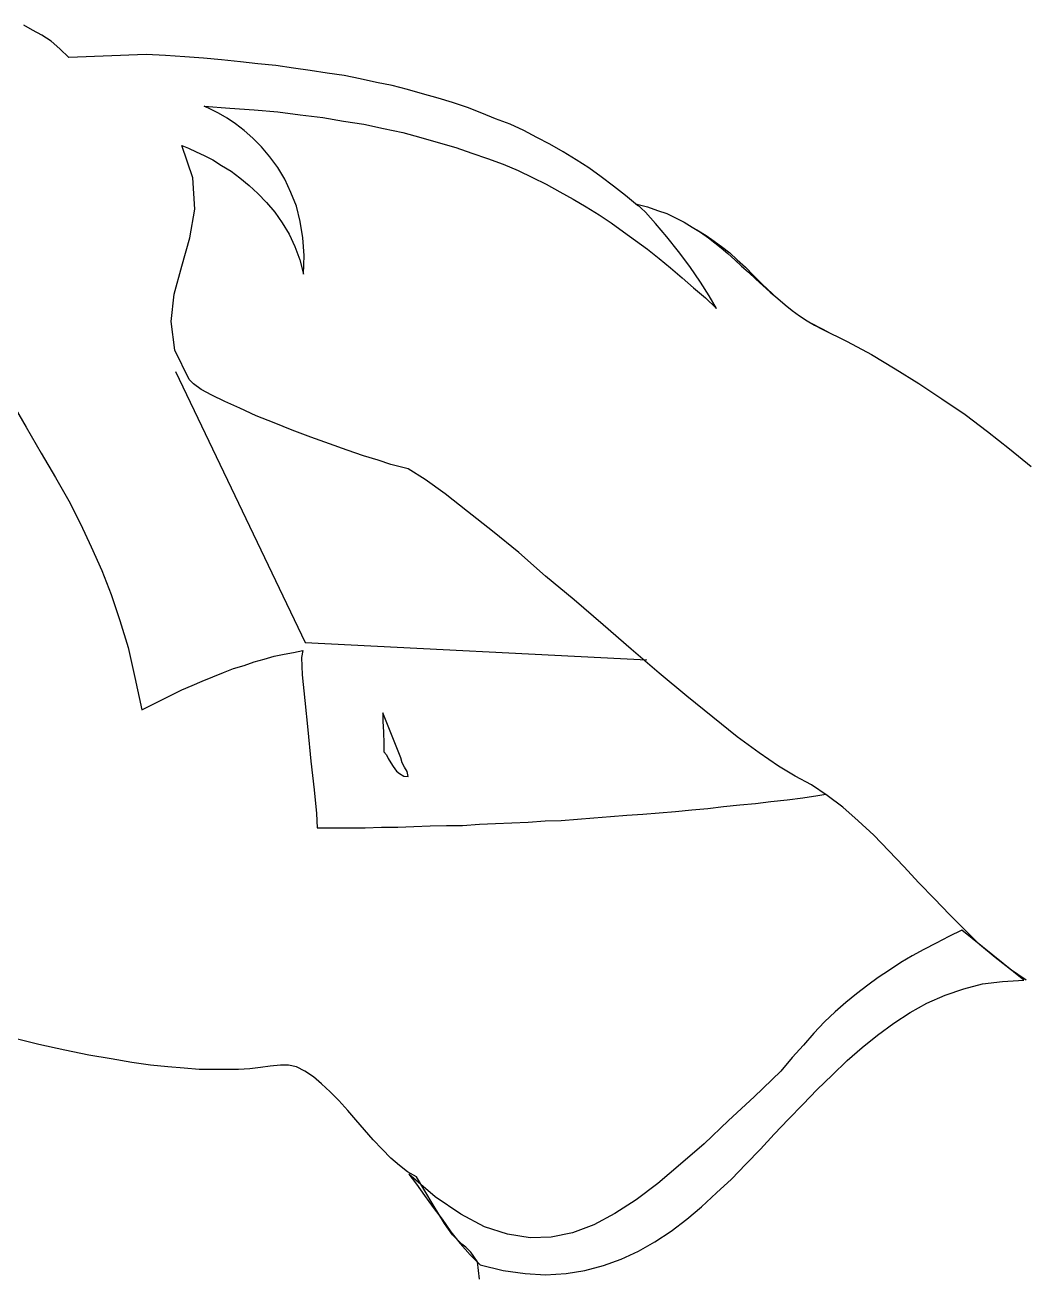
# Model space of a CAD drawing. Header units: millimetres. Extents: x 37 to 11188, y 2113 to 8073.
# Drawn here: x 1300.5 to 1620.9, y 3079 to 3480 of the extents above; entities that cross this region are included whole.
import ezdxf

# ---------------------------------------------------------------- set-up
doc = ezdxf.new("R2010")
doc.units = ezdxf.units.MM

msp = doc.modelspace()

# ---------------------------------------------------------------- linework, layer by layer
at = {"linetype": 'Continuous'}
for p, q in [((1302.92, 3478.44), (1300.12, 3480.05)), ((1305.92, 3476.84), (1302.92, 3478.44)), ((1308.92, 3474.84), (1305.92, 3476.84)), ((1311.72, 3472.44), (1308.92, 3474.84)), ((1314.52, 3469.64), (1311.72, 3472.44)), ((1339.32, 3470.64), (1314.52, 3469.64)), ((1345.52, 3470.25), (1339.32, 3470.64)), ((1351.72, 3469.85), (1345.52, 3470.25)), ((1357.71, 3469.45), (1351.72, 3469.85)), ((1363.51, 3468.85), (1357.71, 3469.45)), ((1369.52, 3468.25), (1363.51, 3468.85)), ((1375.12, 3467.64), (1369.52, 3468.25)), ((1380.92, 3467.05), (1375.12, 3467.64)), ((1386.51, 3466.24), (1380.92, 3467.05)), ((1391.92, 3465.45), (1386.51, 3466.24)), ((1397.32, 3464.65), (1391.92, 3465.45)), ((1402.72, 3463.84), (1397.32, 3464.65)), ((1407.91, 3462.84), (1402.72, 3463.84)), ((1413.11, 3461.65), (1407.91, 3462.84)), ((1418.11, 3460.65), (1413.11, 3461.65)), ((1423.11, 3459.44), (1418.11, 3460.65)), ((1427.91, 3458.05), (1423.11, 3459.44)), ((1432.91, 3456.65), (1427.91, 3458.05)), ((1360.12, 3453.04), (1357.92, 3454.04)), ((1357.92, 3454.04), (1366.12, 3453.45)), ((1366.12, 3453.45), (1373.92, 3452.85)), ((1437.51, 3455.25), (1432.91, 3456.65)), ((1442.31, 3453.65), (1437.51, 3455.25)), ((1446.91, 3451.85), (1442.31, 3453.65)), ((1362.52, 3451.85), (1360.12, 3453.04)), ((1365.32, 3450.25), (1362.52, 3451.85)), ((1367.91, 3448.45), (1365.32, 3450.25)), ((1373.92, 3452.85), (1381.51, 3452.25)), ((1381.51, 3452.25), (1388.71, 3451.25)), ((1388.71, 3451.25), (1395.92, 3450.45)), ((1395.92, 3450.45), (1402.51, 3449.25)), ((1402.51, 3449.25), (1409.11, 3448.25)), ((1451.3, 3450.05), (1446.91, 3451.85)), ((1455.91, 3448.25), (1451.3, 3450.05)), ((1370.72, 3446.25), (1367.91, 3448.45)), ((1373.52, 3443.84), (1370.72, 3446.25)), ((1409.11, 3448.25), (1415.32, 3446.85)), ((1415.32, 3446.85), (1421.51, 3445.65)), ((1421.51, 3445.65), (1427.31, 3444.05)), ((1460.31, 3446.25), (1455.91, 3448.25)), ((1464.5, 3444.05), (1460.31, 3446.25)), ((1354.31, 3431.05), (1350.72, 3441.45)), ((1350.72, 3441.45), (1352.92, 3440.65)), ((1376.32, 3441.05), (1373.52, 3443.84)), ((1378.92, 3437.85), (1376.32, 3441.05)), ((1427.31, 3444.05), (1432.91, 3442.45)), ((1432.91, 3442.45), (1438.51, 3440.85)), ((1468.71, 3441.85), (1464.5, 3444.05)), ((1472.91, 3439.45), (1468.71, 3441.85)), ((1352.92, 3440.65), (1355.32, 3439.45)), ((1355.32, 3439.45), (1357.92, 3438.25)), ((1357.92, 3438.25), (1360.72, 3436.85)), ((1381.51, 3434.45), (1378.92, 3437.85)), ((1438.51, 3440.85), (1443.71, 3439.05)), ((1443.71, 3439.05), (1448.71, 3437.25)), ((1448.71, 3437.25), (1453.71, 3435.45)), ((1477.1, 3436.85), (1472.91, 3439.45)), ((1360.72, 3436.85), (1363.51, 3435.05)), ((1363.51, 3435.05), (1366.51, 3433.25)), ((1366.51, 3433.25), (1369.32, 3431.05)), ((1383.72, 3430.65), (1381.51, 3434.45)), ((1453.71, 3435.45), (1458.51, 3433.45)), ((1458.51, 3433.45), (1463.11, 3431.25)), ((1481.1, 3434.25), (1477.1, 3436.85)), ((1485.11, 3431.45), (1481.1, 3434.25)), ((1354.92, 3421.05), (1354.31, 3431.05)), ((1369.32, 3431.05), (1372.31, 3428.65)), ((1385.72, 3426.45), (1383.72, 3430.65)), ((1463.11, 3431.25), (1467.51, 3429.05)), ((1467.51, 3429.05), (1471.91, 3426.65)), ((1489.1, 3428.45), (1485.11, 3431.45)), ((1372.31, 3428.65), (1375.12, 3426.05)), ((1375.12, 3426.05), (1377.92, 3423.25)), ((1387.52, 3422.05), (1385.72, 3426.45)), ((1471.91, 3426.65), (1476.1, 3424.25)), ((1492.91, 3425.45), (1489.1, 3428.45)), ((1496.7, 3422.25), (1492.91, 3425.45)), ((1353.32, 3411.85), (1354.92, 3421.05)), ((1377.92, 3423.25), (1380.51, 3420.05)), ((1388.71, 3417.06), (1387.52, 3422.05)), ((1476.1, 3424.25), (1480.31, 3421.85)), ((1480.31, 3421.85), (1484.5, 3419.25)), ((1499.3, 3420.05), (1496.5, 3422.65)), ((1496.5, 3422.65), (1499.9, 3421.85)), ((1497.1, 3422.05), (1496.7, 3422.25)), ((1499.9, 3421.85), (1503.1, 3420.65)), ((1380.51, 3420.05), (1382.91, 3416.65)), ((1389.52, 3411.85), (1388.71, 3417.06)), ((1484.5, 3419.25), (1488.3, 3416.65)), ((1502.5, 3416.45), (1499.3, 3420.05)), ((1503.1, 3420.65), (1506.1, 3419.65)), ((1506.1, 3419.65), (1508.9, 3418.25)), ((1508.9, 3418.25), (1511.7, 3416.85)), ((1382.91, 3416.65), (1385.12, 3413.05)), ((1385.12, 3413.05), (1386.91, 3409.05)), ((1488.3, 3416.65), (1492.3, 3413.85)), ((1492.3, 3413.85), (1496.1, 3411.05)), ((1506.1, 3412.25), (1502.5, 3416.45)), ((1511.7, 3416.85), (1514.3, 3415.25)), ((1514.3, 3415.25), (1516.9, 3413.66)), ((1514.9, 3414.85), (1515.7, 3414.45)), ((1515.7, 3414.45), (1518.7, 3412.66)), ((1516.9, 3413.66), (1519.5, 3411.85)), ((1350.72, 3402.85), (1353.32, 3411.85)), ((1386.91, 3409.05), (1388.52, 3404.86)), ((1389.91, 3406.25), (1389.52, 3411.85)), ((1496.1, 3411.05), (1499.9, 3408.26)), ((1509.9, 3407.45), (1506.1, 3412.25)), ((1518.7, 3412.66), (1521.3, 3410.85)), ((1519.5, 3411.85), (1521.5, 3410.26)), ((1521.3, 3410.85), (1523.7, 3409.05)), ((1521.5, 3410.26), (1523.5, 3408.65)), ((1523.7, 3409.05), (1526.3, 3407.05)), ((1389.71, 3400.25), (1389.91, 3406.25)), ((1499.9, 3408.26), (1503.7, 3405.25)), ((1503.7, 3405.25), (1507.3, 3402.25)), ((1513.5, 3402.65), (1509.9, 3407.45)), ((1523.5, 3408.65), (1525.7, 3406.86)), ((1525.7, 3406.86), (1527.9, 3404.86)), ((1526.3, 3407.05), (1528.7, 3404.86)), ((1348.32, 3393.85), (1350.72, 3402.85)), ((1388.52, 3404.86), (1389.71, 3400.25)), ((1507.3, 3402.25), (1511.1, 3399.06)), ((1516.9, 3397.66), (1513.5, 3402.65)), ((1527.9, 3404.86), (1530.1, 3402.85)), ((1528.7, 3404.86), (1531.3, 3402.46)), ((1530.1, 3402.85), (1532.29, 3400.85)), ((1531.3, 3402.46), (1533.9, 3399.85)), ((1511.1, 3399.06), (1514.7, 3395.85)), ((1519.7, 3393.26), (1516.9, 3397.66)), ((1532.29, 3400.85), (1534.7, 3398.66)), ((1533.9, 3399.85), (1536.69, 3397.06)), ((1534.7, 3398.66), (1536.9, 3396.66)), ((1536.69, 3397.06), (1539.89, 3394.05)), ((1347.32, 3385.06), (1348.32, 3393.85)), ((1514.7, 3395.85), (1518.5, 3392.66)), ((1522.1, 3389.26), (1519.7, 3393.26)), ((1536.9, 3396.66), (1539.29, 3394.45)), ((1539.29, 3394.45), (1541.69, 3392.45)), ((1539.89, 3394.05), (1540.89, 3393.05)), ((1540.89, 3393.05), (1540.89, 3393.05)), ((1518.5, 3392.66), (1522.1, 3389.26)), ((1541.69, 3392.45), (1544.09, 3390.45)), ((1544.09, 3390.45), (1546.29, 3388.65)), ((1348.52, 3375.86), (1347.32, 3385.06)), ((1546.29, 3388.65), (1548.69, 3386.86)), ((1548.69, 3386.86), (1551.09, 3385.25)), ((1551.09, 3385.25), (1553.49, 3383.85)), ((1551.69, 3384.86), (1556.09, 3382.66)), ((1553.49, 3383.85), (1555.89, 3382.66)), ((1555.89, 3382.66), (1563.88, 3378.66)), ((1556.09, 3382.66), (1558.29, 3381.46)), ((1558.29, 3381.46), (1558.29, 3381.46)), ((1563.88, 3378.66), (1571.68, 3374.46)), ((1353.12, 3366.46), (1348.52, 3375.86)), ((1571.68, 3374.46), (1579.29, 3369.86)), ((1348.72, 3369.06), (1390.31, 3282.27)), ((1579.29, 3369.86), (1586.88, 3365.26)), ((1354.52, 3365.06), (1353.12, 3366.46)), ((1356.92, 3363.26), (1354.52, 3365.06)), ((1586.88, 3365.26), (1594.28, 3360.26)), ((1360.32, 3361.46), (1356.92, 3363.26)), ((1364.51, 3359.45), (1360.32, 3361.46)), ((1295.72, 3360.06), (1300.92, 3351.26)), ((1369.32, 3357.26), (1364.51, 3359.45)), ((1374.52, 3354.86), (1369.32, 3357.26)), ((1594.28, 3360.26), (1601.68, 3355.26)), ((1380.32, 3352.66), (1374.52, 3354.86)), ((1601.68, 3355.26), (1608.88, 3349.86)), ((1300.92, 3351.26), (1305.73, 3342.86)), ((1386.12, 3350.26), (1380.32, 3352.66)), ((1392.11, 3348.06), (1386.12, 3350.26)), ((1608.88, 3349.86), (1615.88, 3344.26)), ((1398.11, 3345.86), (1392.11, 3348.06)), ((1403.71, 3343.86), (1398.11, 3345.86)), ((1305.73, 3342.86), (1310.32, 3335.06)), ((1408.91, 3342.06), (1403.71, 3343.86)), ((1413.71, 3340.66), (1408.91, 3342.06)), ((1615.88, 3344.26), (1622.88, 3338.66)), ((1417.71, 3339.26), (1413.71, 3340.66)), ((1421.11, 3338.46), (1417.71, 3339.26)), ((1423.31, 3337.86), (1421.11, 3338.46)), ((1428.71, 3334.46), (1423.31, 3337.86)), ((1310.32, 3335.06), (1314.52, 3327.66)), ((1435.11, 3329.86), (1428.71, 3334.46)), ((1442.31, 3324.26), (1435.11, 3329.86)), ((1314.52, 3327.66), (1318.33, 3320.26)), ((1450.31, 3317.86), (1442.31, 3324.26)), ((1318.33, 3320.26), (1321.73, 3312.86)), ((1458.71, 3311.06), (1450.31, 3317.86)), ((1321.73, 3312.86), (1325.13, 3305.26)), ((1467.3, 3303.47), (1458.71, 3311.06)), ((1325.13, 3305.26), (1328.12, 3297.67)), ((1476.5, 3295.87), (1467.3, 3303.47)), ((1328.12, 3297.67), (1330.93, 3289.27)), ((1485.7, 3287.87), (1476.5, 3295.87)), ((1330.93, 3289.27), (1333.52, 3280.67)), ((1494.7, 3280.07), (1485.7, 3287.87)), ((1333.52, 3280.67), (1335.72, 3271.07)), ((1390.31, 3282.27), (1499.71, 3276.67)), ((1373.92, 3276.07), (1377.11, 3276.87)), ((1377.11, 3276.87), (1380.32, 3277.87)), ((1380.32, 3277.87), (1383.51, 3278.46)), ((1383.51, 3278.46), (1386.51, 3279.07)), ((1386.51, 3279.07), (1389.52, 3279.67)), ((1389.52, 3279.67), (1389.12, 3277.47)), ((1389.12, 3277.47), (1389.31, 3271.87)), ((1503.7, 3272.47), (1494.7, 3280.07)), ((1360.72, 3271.27), (1364.12, 3272.67)), ((1364.12, 3272.67), (1367.32, 3273.87)), ((1367.32, 3273.87), (1370.72, 3274.87)), ((1370.72, 3274.87), (1373.92, 3276.07)), ((1335.72, 3271.07), (1337.92, 3260.67)), ((1354.12, 3268.47), (1357.32, 3269.87)), ((1357.32, 3269.87), (1360.72, 3271.27)), ((1389.31, 3271.87), (1390.12, 3263.67)), ((1512.5, 3265.07), (1503.7, 3272.47)), ((1344.32, 3263.87), (1347.52, 3265.47)), ((1347.52, 3265.47), (1350.72, 3267.07)), ((1350.72, 3267.07), (1354.12, 3268.47)), ((1520.9, 3258.27), (1512.5, 3265.07)), ((1337.92, 3260.67), (1341.12, 3262.27)), ((1341.12, 3262.27), (1344.32, 3263.87)), ((1390.12, 3263.67), (1391.11, 3254.27)), ((1415.11, 3259.67), (1415.11, 3257.07)), ((1420.91, 3245.27), (1415.11, 3259.67)), ((1415.11, 3257.07), (1415.32, 3253.47)), ((1528.7, 3252.07), (1520.9, 3258.27)), ((1391.11, 3254.27), (1392.11, 3244.27)), ((1415.32, 3253.47), (1415.51, 3249.87)), ((1415.51, 3249.87), (1415.51, 3247.27)), ((1535.69, 3246.87), (1528.7, 3252.07)), ((1415.51, 3247.27), (1416.31, 3246.27)), ((1416.31, 3246.27), (1416.91, 3245.07)), ((1416.91, 3245.07), (1417.71, 3243.67)), ((1421.31, 3243.67), (1420.91, 3245.27)), ((1541.89, 3242.67), (1535.69, 3246.87)), ((1392.11, 3244.27), (1393.11, 3235.07)), ((1417.71, 3243.67), (1418.51, 3242.48)), ((1418.51, 3242.48), (1419.51, 3241.07)), ((1419.51, 3241.07), (1420.51, 3240.27)), ((1422.11, 3242.27), (1421.31, 3243.67)), ((1422.91, 3240.87), (1422.11, 3242.27)), ((1423.31, 3239.27), (1422.91, 3240.87)), ((1547.29, 3239.47), (1541.89, 3242.67)), ((1420.51, 3240.27), (1421.91, 3239.47)), ((1421.91, 3239.47), (1423.31, 3239.27)), ((1552.49, 3236.68), (1547.29, 3239.47)), ((1557.49, 3233.28), (1552.49, 3236.68)), ((1393.11, 3235.07), (1393.92, 3227.48)), ((1549.69, 3232.47), (1554.49, 3233.28)), ((1554.49, 3233.28), (1557.09, 3233.68)), ((1557.09, 3233.68), (1557.09, 3233.47)), ((1562.48, 3229.47), (1557.49, 3233.28)), ((1508.9, 3228.07), (1514.1, 3228.67)), ((1514.1, 3228.67), (1519.3, 3229.07)), ((1519.3, 3229.07), (1524.3, 3229.67)), ((1524.3, 3229.67), (1529.5, 3230.28)), ((1529.5, 3230.28), (1534.5, 3230.67)), ((1534.5, 3230.67), (1539.49, 3231.28)), ((1539.49, 3231.28), (1544.69, 3231.87)), ((1544.69, 3231.87), (1549.69, 3232.47)), ((1567.49, 3225.07), (1562.48, 3229.47)), ((1393.92, 3227.48), (1394.11, 3222.87)), ((1456.51, 3224.48), (1461.71, 3224.67)), ((1461.71, 3224.67), (1467.11, 3225.07)), ((1467.11, 3225.07), (1472.3, 3225.27)), ((1472.3, 3225.27), (1477.5, 3225.67)), ((1477.5, 3225.67), (1482.71, 3226.07)), ((1482.71, 3226.07), (1488.1, 3226.48)), ((1488.1, 3226.48), (1493.3, 3226.88)), ((1493.3, 3226.88), (1498.5, 3227.27)), ((1498.5, 3227.27), (1503.7, 3227.67)), ((1503.7, 3227.67), (1508.9, 3228.07)), ((1572.49, 3220.48), (1567.49, 3225.07)), ((1394.11, 3222.87), (1399.32, 3222.87)), ((1399.32, 3222.87), (1404.31, 3222.87)), ((1404.31, 3222.87), (1409.52, 3222.87)), ((1409.52, 3222.87), (1414.71, 3223.08)), ((1414.71, 3223.08), (1419.91, 3223.08)), ((1419.91, 3223.08), (1425.11, 3223.27)), ((1425.11, 3223.27), (1430.31, 3223.48)), ((1430.31, 3223.48), (1435.51, 3223.67)), ((1435.51, 3223.67), (1440.71, 3223.67)), ((1440.71, 3223.67), (1446.11, 3224.08)), ((1446.11, 3224.08), (1451.3, 3224.27)), ((1451.3, 3224.27), (1456.51, 3224.48)), ((1577.29, 3215.47), (1572.49, 3220.48)), ((1582.08, 3210.48), (1577.29, 3215.47)), ((1586.88, 3205.27), (1582.08, 3210.48)), ((1591.89, 3200.08), (1586.88, 3205.27)), ((1596.68, 3195.07), (1591.89, 3200.08)), ((1601.48, 3190.28), (1596.68, 3195.07)), ((1600.68, 3190.08), (1596.48, 3188.08)), ((1620.48, 3174.08), (1600.68, 3190.08)), ((1606.28, 3185.48), (1601.48, 3190.28)), ((1592.48, 3185.88), (1588.49, 3183.88)), ((1596.48, 3188.08), (1592.48, 3185.88)), ((1611.28, 3181.28), (1606.28, 3185.48)), ((1584.69, 3181.88), (1581.08, 3179.68)), ((1588.49, 3183.88), (1584.69, 3181.88)), ((1616.28, 3177.48), (1611.28, 3181.28)), ((1577.48, 3177.28), (1573.89, 3174.88)), ((1581.08, 3179.68), (1577.48, 3177.28)), ((1621.28, 3174.08), (1616.28, 3177.48)), ((1570.49, 3172.48), (1566.88, 3169.68)), ((1573.89, 3174.88), (1570.49, 3172.48)), ((1601.28, 3171.28), (1607.28, 3172.88)), ((1607.28, 3172.88), (1613.68, 3173.68)), ((1613.68, 3173.68), (1620.48, 3174.08)), ((1566.88, 3169.68), (1563.48, 3166.88)), ((1589.49, 3166.68), (1595.29, 3169.28)), ((1595.29, 3169.28), (1601.28, 3171.28)), ((1563.48, 3166.88), (1560.08, 3163.88)), ((1584.09, 3163.68), (1589.49, 3166.68)), ((1556.68, 3160.68), (1553.28, 3157.09)), ((1560.08, 3163.88), (1556.68, 3160.68)), ((1578.89, 3160.28), (1584.09, 3163.68)), ((1553.28, 3157.09), (1549.88, 3153.28)), ((1568.69, 3152.48), (1573.68, 3156.48)), ((1573.68, 3156.48), (1578.89, 3160.28)), ((1304.92, 3153.48), (1295.93, 3155.69)), ((1313.32, 3151.68), (1304.92, 3153.48)), ((1549.88, 3153.28), (1546.29, 3149.29)), ((1563.88, 3148.29), (1568.69, 3152.48)), ((1320.92, 3150.08), (1313.32, 3151.68)), ((1328.12, 3148.89), (1320.92, 3150.08)), ((1334.72, 3147.68), (1328.12, 3148.89)), ((1546.29, 3149.29), (1542.69, 3144.89)), ((1559.08, 3143.68), (1563.88, 3148.29)), ((1340.72, 3146.89), (1334.72, 3147.68)), ((1346.32, 3146.28), (1340.72, 3146.89)), ((1351.52, 3145.89), (1346.32, 3146.28)), ((1356.32, 3145.49), (1351.52, 3145.89)), ((1360.72, 3145.49), (1356.32, 3145.49)), ((1364.92, 3145.49), (1360.72, 3145.49)), ((1368.91, 3145.49), (1364.92, 3145.49)), ((1372.52, 3145.68), (1368.91, 3145.49)), ((1375.92, 3146.08), (1372.52, 3145.68)), ((1379.11, 3146.49), (1375.92, 3146.08)), ((1382.32, 3146.89), (1379.11, 3146.49)), ((1384.91, 3146.89), (1382.32, 3146.89)), ((1387.52, 3146.28), (1384.91, 3146.89)), ((1390.12, 3144.89), (1387.52, 3146.28)), ((1392.92, 3143.09), (1390.12, 3144.89)), ((1542.69, 3144.89), (1534.1, 3136.69)), ((1395.51, 3140.88), (1392.92, 3143.09)), ((1398.32, 3138.28), (1395.51, 3140.88)), ((1554.28, 3139.09), (1559.08, 3143.68)), ((1401.11, 3135.48), (1398.32, 3138.28)), ((1534.1, 3136.69), (1525.9, 3129.08)), ((1549.69, 3134.29), (1554.28, 3139.09)), ((1403.91, 3132.29), (1401.11, 3135.48)), ((1406.51, 3129.29), (1403.91, 3132.29)), ((1545.09, 3129.49), (1549.69, 3134.29)), ((1409.31, 3126.09), (1406.51, 3129.29)), ((1525.9, 3129.08), (1518.1, 3121.69)), ((1540.49, 3124.69), (1545.09, 3129.49)), ((1412.11, 3122.88), (1409.31, 3126.09)), ((1536.1, 3119.88), (1540.49, 3124.69)), ((1414.91, 3119.88), (1412.11, 3122.88)), ((1518.1, 3121.69), (1510.5, 3115.08)), ((1417.71, 3117.09), (1414.91, 3119.88)), ((1420.51, 3114.69), (1417.71, 3117.09)), ((1531.5, 3115.08), (1536.1, 3119.88)), ((1423.11, 3112.69), (1420.51, 3114.69)), ((1425.91, 3111.09), (1423.11, 3112.69)), ((1510.5, 3115.08), (1503.3, 3108.89)), ((1526.9, 3110.29), (1531.5, 3115.08)), ((1431.91, 3104.69), (1423.51, 3111.89)), ((1423.51, 3111.89), (1425.91, 3108.69)), ((1431.31, 3102.09), (1425.91, 3111.09)), ((1425.91, 3108.69), (1428.51, 3105.09)), ((1503.3, 3108.89), (1496.31, 3103.69)), ((1522.1, 3105.89), (1526.9, 3110.29)), ((1428.51, 3105.09), (1431.31, 3101.29)), ((1440.11, 3099.09), (1431.91, 3104.69)), ((1517.3, 3101.49), (1522.1, 3105.89)), ((1434.91, 3096.09), (1431.31, 3102.09)), ((1431.31, 3101.29), (1434.11, 3097.49)), ((1496.31, 3103.69), (1489.51, 3099.29)), ((1512.5, 3097.49), (1517.3, 3101.49)), ((1434.11, 3097.49), (1436.91, 3093.49)), ((1447.71, 3095.09), (1440.11, 3099.09)), ((1489.51, 3099.29), (1482.71, 3095.69)), ((1507.5, 3093.69), (1512.5, 3097.49)), ((1437.51, 3092.49), (1434.91, 3096.09)), ((1436.91, 3093.49), (1439.91, 3089.69)), ((1439.31, 3090.69), (1437.51, 3092.49)), ((1455.11, 3092.69), (1447.71, 3095.09)), ((1462.31, 3091.49), (1455.11, 3092.69)), ((1475.91, 3093.09), (1469.11, 3091.69)), ((1482.71, 3095.69), (1475.91, 3093.09)), ((1502.3, 3090.29), (1507.5, 3093.69)), ((1440.51, 3089.49), (1439.31, 3090.69)), ((1439.91, 3089.69), (1443.11, 3086.09)), ((1441.71, 3088.49), (1440.51, 3089.49)), ((1443.31, 3086.89), (1441.71, 3088.49)), ((1469.11, 3091.69), (1462.31, 3091.49)), ((1497.1, 3087.29), (1502.3, 3090.29)), ((1443.11, 3086.09), (1446.31, 3082.89)), ((1445.5, 3083.89), (1443.31, 3086.89)), ((1485.9, 3082.69), (1491.5, 3084.69)), ((1491.5, 3084.69), (1497.1, 3087.29)), ((1446.11, 3078.29), (1445.5, 3083.89)), ((1446.31, 3082.89), (1453.71, 3081.09)), ((1453.71, 3081.09), (1460.71, 3080.09)), ((1473.91, 3080.09), (1479.9, 3081.09)), ((1479.9, 3081.09), (1485.9, 3082.69)), ((1460.71, 3080.09), (1467.3, 3079.69)), ((1467.3, 3079.69), (1473.91, 3080.09))]:
    msp.add_line(p, q, dxfattribs=at)

doc.saveas('drawing.dxf')
